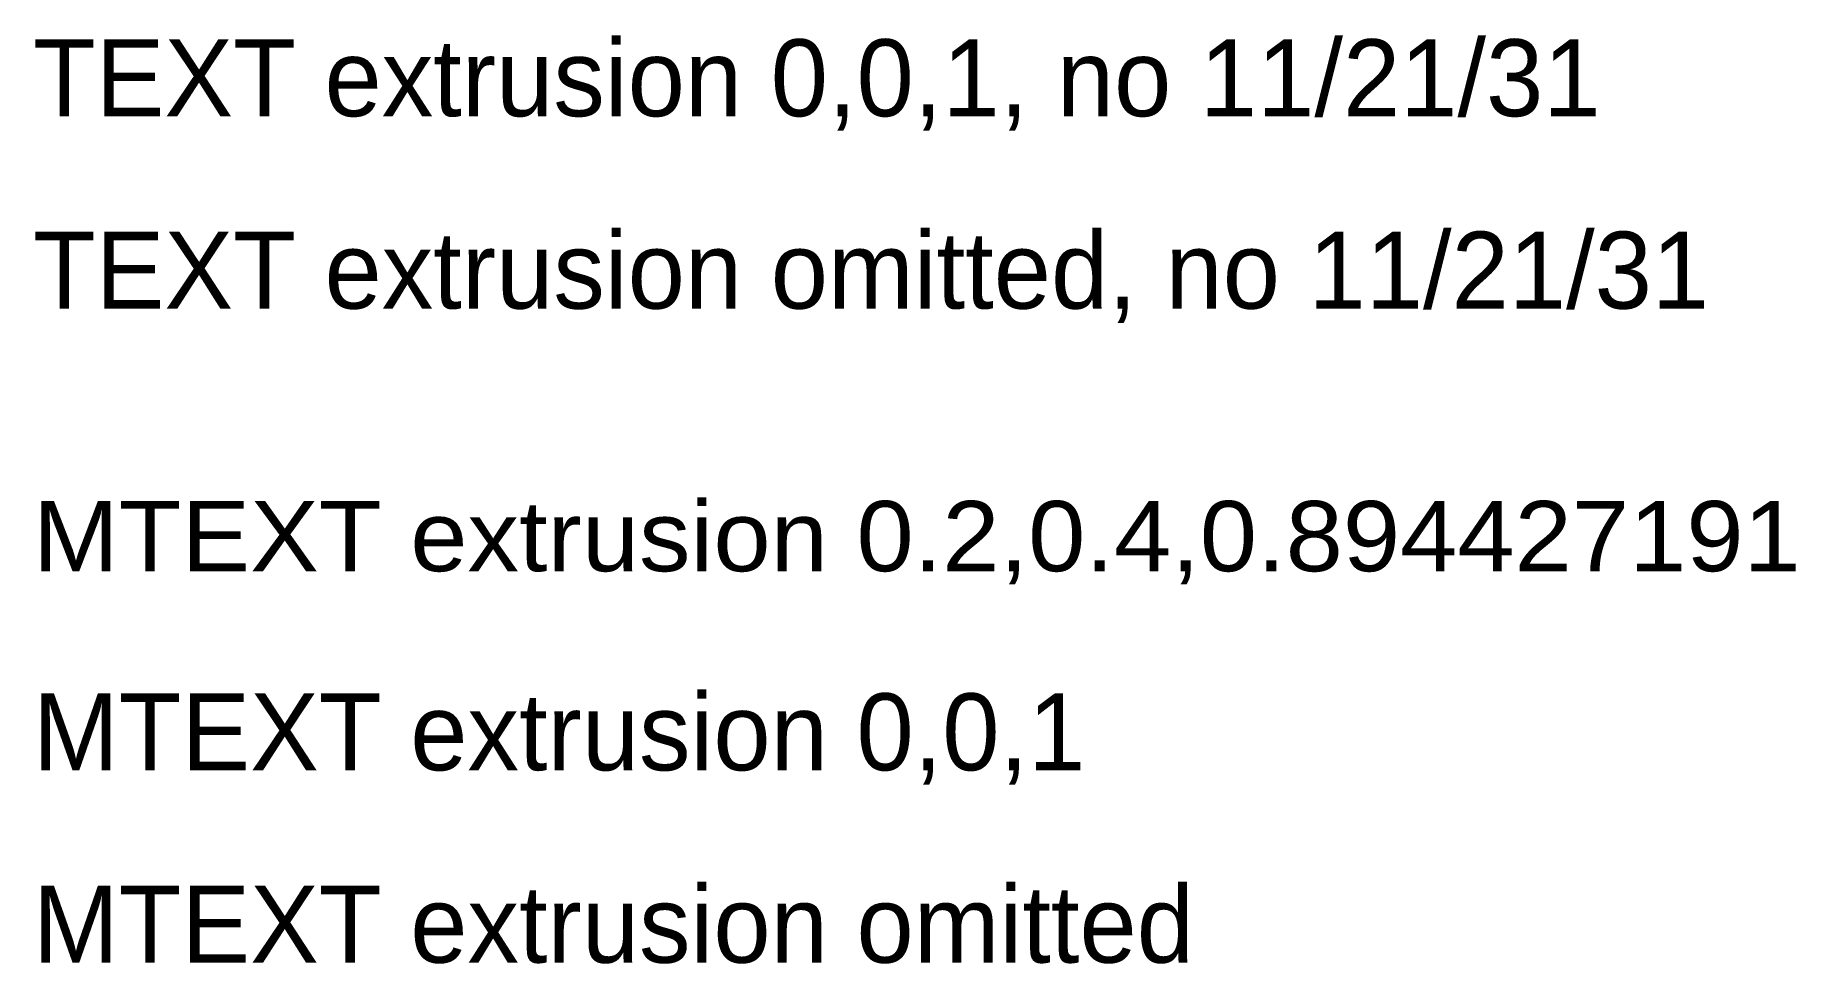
# Model space of a CAD drawing. Extents: x -2612249 to 320023, y -4508904 to 5815014.
# Drawn here: x 320000.03 to 320022.9, y 5815001.49 to 5815013.55 of the extents above; entities outside this region: 1.
import ezdxf

# ---------------------------------------------------------------- set-up
doc = ezdxf.new("R2010")
doc.units = 0
doc.layers.get('0').update_dxf_attribs({"linetype": 'CONTINUOUS'})

msp = doc.modelspace()

# ---------------------------------------------------------------- texts
for s, p in [('TEXT extrusion 0,0,1, no 11/21/31', (320000, 5815012.5)), ('TEXT extrusion omitted, no 11/21/31', (320000, 5815010))]:
    msp.add_text(s, height=1).set_placement(p)
at = {"extrusion": (0.2, 0.4, 0.894427)}
msp.add_text('TEXT extrusion 0.2,0.4,0.894427191, no 11/21/31', height=1, dxfattribs=at).set_placement((320000, 5815015))
at = {"extrusion": (0.2, 0.4, 0.894427), "insert": (320000, 5815007.5), "char_height": 1, "attachment_point": 1, "text_direction": (1, 0, 0)}
msp.add_mtext_dynamic_manual_height_columns('MTEXT extrusion 0.2,0.4,0.894427191', width=60, gutter_width=1, heights=[0], dxfattribs=at)
at = {"char_height": 1, "attachment_point": 1}
for s, insert in [('MTEXT extrusion 0,0,1', (320000, 5815005)), ('MTEXT extrusion omitted', (320000, 5815002.5))]:
    msp.add_mtext_dynamic_manual_height_columns(s, width=15, gutter_width=1, heights=[0], dxfattribs=dict(at, insert=insert))

doc.saveas('drawing.dxf')
